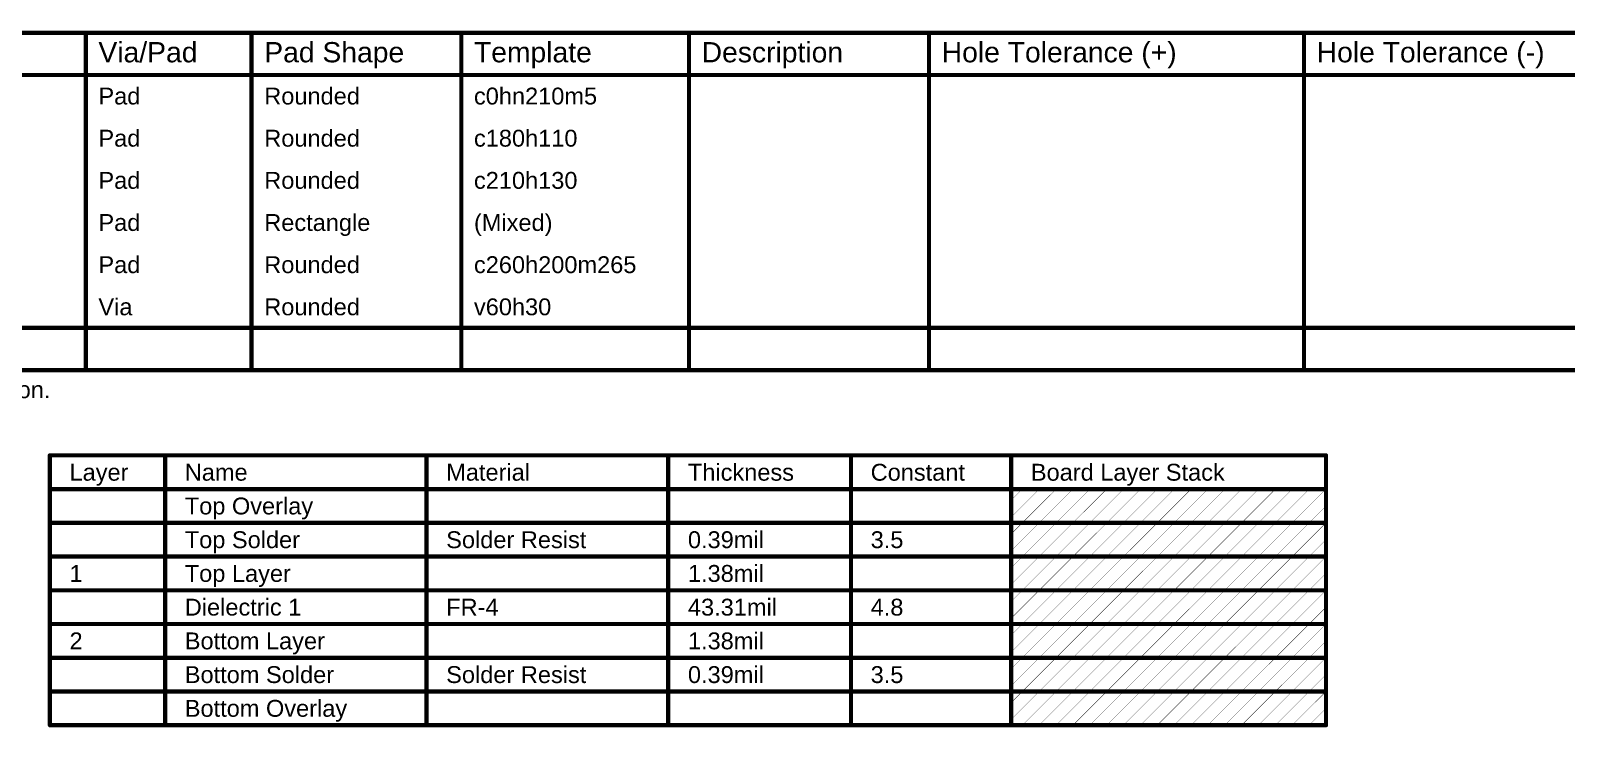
# Model space of a CAD drawing. Header units: inches. Extents: x -0.4 to 12.9, y -0.9 to 6.
# Drawn here: x 4.54 to 10, y 3.56 to 6.03 of the extents above; entities that cross this region are included whole.
import ezdxf

# ---------------------------------------------------------------- set-up
doc = ezdxf.new("R2010")
doc.units = ezdxf.units.IN
doc.header["$MEASUREMENT"] = 0
doc.layers.add('Drill Drawing', color=1, linetype='Continuous')
doc.layers.add('Fabrication', color=76, linetype='Continuous')
doc.styles.add('Arial', font='', dxfattribs={"height": 0.2})
doc.styles.get('Arial').set_extended_font_data('Arial')

msp = doc.modelspace()

# ---------------------------------------------------------------- linework, layer by layer
at = {"layer": 'Drill Drawing', "const_width": 0.015}
for points in [[(-0.1943, 6.0269), (12.894, 6.0269)], [(4.7353, 4.8269), (4.7353, 6.0269)], [(5.3251, 4.8269), (5.3251, 6.0269)], [(6.0709, 4.8269), (6.0709, 6.0269)], [(6.8807, 4.8269), (6.8807, 6.0269)], [(7.7345, 4.8269), (7.7345, 6.0269)], [(9.0681, 4.8269), (9.0681, 6.0269)], [(-0.1943, 5.8769), (12.894, 5.8769)], [(-0.1943, 4.9769), (12.894, 4.9769)], [(-0.1943, 4.8269), (12.894, 4.8269)]]:
    msp.add_lwpolyline(points, dxfattribs=at)
at = {"layer": 'Drill Drawing', "const_width": 0.0075}
for points in [[(4.7315, 6.0269, 1), (4.739, 6.0269, 1)], [(5.3214, 6.0269, 1), (5.3289, 6.0269, 1)], [(6.0672, 6.0269, 1), (6.0747, 6.0269, 1)], [(6.877, 6.0269, 1), (6.8845, 6.0269, 1)], [(7.7307, 6.0269, 1), (7.7382, 6.0269, 1)], [(9.0643, 6.0269, 1), (9.0718, 6.0269, 1)], [(4.7315, 4.8269, 1), (4.739, 4.8269, 1)], [(5.3214, 4.8269, 1), (5.3289, 4.8269, 1)], [(6.0672, 4.8269, 1), (6.0747, 4.8269, 1)], [(6.877, 4.8269, 1), (6.8845, 4.8269, 1)], [(7.7307, 4.8269, 1), (7.7382, 4.8269, 1)], [(9.0643, 4.8269, 1), (9.0718, 4.8269, 1)]]:
    msp.add_lwpolyline(points, format="xyb", close=True, dxfattribs=at)
at = {"layer": 'Fabrication'}
for points, const_width in [([(4.6075, 4.5233), (9.1463, 4.5233)], 0.015), ([(4.6075, 3.5633), (4.6075, 4.5233)], 0.015), ([(5.0174, 3.5633), (5.0174, 4.5233)], 0.015), ([(5.9472, 3.5633), (5.9472, 4.5233)], 0.015), ([(6.8069, 3.5633), (6.8069, 4.5233)], 0.015), ([(7.4568, 3.5633), (7.4568, 4.5233)], 0.015), ([(8.0266, 3.5633), (8.0266, 4.5233)], 0.015), ([(9.1463, 3.5633), (9.1463, 4.5233)], 0.015), ([(4.6075, 4.4033), (9.1463, 4.4033)], 0.015), ([(8.0266, 4.3036), (8.1263, 4.4033)], 0.001), ([(8.0266, 4.3636), (8.0663, 4.4033)], 0.001), ([(8.0663, 4.2833), (8.1863, 4.4033)], 0.001), ([(8.1263, 4.2833), (8.2463, 4.4033)], 0.001), ([(8.1863, 4.2833), (8.3063, 4.4033)], 0.001), ([(8.2463, 4.2833), (8.3663, 4.4033)], 0.001), ([(8.3063, 4.2833), (8.4263, 4.4033)], 0.001), ([(8.3663, 4.2833), (8.4863, 4.4033)], 0.001), ([(8.4263, 4.2833), (8.5463, 4.4033)], 0.001), ([(8.4863, 4.2833), (8.6063, 4.4033)], 0.001), ([(8.5463, 4.2833), (8.6663, 4.4033)], 0.001), ([(8.6063, 4.2833), (8.7263, 4.4033)], 0.001), ([(8.6663, 4.2833), (8.7863, 4.4033)], 0.001), ([(8.7263, 4.2833), (8.8463, 4.4033)], 0.001), ([(8.7863, 4.2833), (8.9063, 4.4033)], 0.001), ([(8.8463, 4.2833), (8.9663, 4.4033)], 0.001), ([(8.9063, 4.2833), (9.0263, 4.4033)], 0.001), ([(8.9663, 4.2833), (9.0863, 4.4033)], 0.001), ([(9.0263, 4.2833), (9.1463, 4.4033)], 0.001), ([(9.0863, 4.2833), (9.1463, 4.3433)], 0.001), ([(4.6075, 4.2833), (5.0174, 4.2833)], 0.015), ([(5.0174, 4.2833), (5.9472, 4.2833)], 0.015), ([(5.9472, 4.2833), (6.8069, 4.2833)], 0.015), ([(6.8069, 4.2833), (7.4568, 4.2833)], 0.015), ([(7.4568, 4.2833), (8.0266, 4.2833)], 0.015), ([(8.0266, 4.2833), (9.1463, 4.2833)], 0.015), ([(8.0266, 4.1836), (8.1263, 4.2833)], 0.001), ([(8.0266, 4.2436), (8.0663, 4.2833)], 0.001), ([(8.0663, 4.1633), (8.1863, 4.2833)], 0.001), ([(8.1263, 4.1633), (8.2463, 4.2833)], 0.001), ([(8.1863, 4.1633), (8.3063, 4.2833)], 0.001), ([(8.2463, 4.1633), (8.3663, 4.2833)], 0.001), ([(8.3063, 4.1633), (8.4263, 4.2833)], 0.001), ([(8.3663, 4.1633), (8.4863, 4.2833)], 0.001), ([(8.4263, 4.1633), (8.5463, 4.2833)], 0.001), ([(8.4863, 4.1633), (8.6063, 4.2833)], 0.001), ([(8.5463, 4.1633), (8.6663, 4.2833)], 0.001), ([(8.6063, 4.1633), (8.7263, 4.2833)], 0.001), ([(8.6663, 4.1633), (8.7863, 4.2833)], 0.001), ([(8.7263, 4.1633), (8.8463, 4.2833)], 0.001), ([(8.7863, 4.1633), (8.9063, 4.2833)], 0.001), ([(8.8463, 4.1633), (8.9663, 4.2833)], 0.001), ([(8.9063, 4.1633), (9.0263, 4.2833)], 0.001), ([(8.9663, 4.1633), (9.0863, 4.2833)], 0.001), ([(9.0263, 4.1633), (9.1463, 4.2833)], 0.001), ([(9.0863, 4.1633), (9.1463, 4.2233)], 0.001), ([(4.6075, 4.1633), (5.0174, 4.1633)], 0.015), ([(5.0174, 4.1633), (5.9472, 4.1633)], 0.015), ([(5.9472, 4.1633), (6.8069, 4.1633)], 0.015), ([(6.8069, 4.1633), (7.4568, 4.1633)], 0.015), ([(7.4568, 4.1633), (8.0266, 4.1633)], 0.015), ([(8.0266, 4.1633), (9.1463, 4.1633)], 0.015), ([(8.0266, 4.0636), (8.1263, 4.1633)], 0.001), ([(8.0266, 4.1236), (8.0663, 4.1633)], 0.001), ([(8.0663, 4.0433), (8.1863, 4.1633)], 0.001), ([(8.1263, 4.0433), (8.2463, 4.1633)], 0.001), ([(8.1863, 4.0433), (8.3063, 4.1633)], 0.001), ([(8.2463, 4.0433), (8.3663, 4.1633)], 0.001), ([(8.3063, 4.0433), (8.4263, 4.1633)], 0.001), ([(8.3663, 4.0433), (8.4863, 4.1633)], 0.001), ([(8.4263, 4.0433), (8.5463, 4.1633)], 0.001), ([(8.4863, 4.0433), (8.6063, 4.1633)], 0.001), ([(8.5463, 4.0433), (8.6663, 4.1633)], 0.001), ([(8.6063, 4.0433), (8.7263, 4.1633)], 0.001), ([(8.6663, 4.0433), (8.7863, 4.1633)], 0.001), ([(8.7263, 4.0433), (8.8463, 4.1633)], 0.001), ([(8.7863, 4.0433), (8.9063, 4.1633)], 0.001), ([(8.8463, 4.0433), (8.9663, 4.1633)], 0.001), ([(8.9063, 4.0433), (9.0263, 4.1633)], 0.001), ([(8.9663, 4.0433), (9.0863, 4.1633)], 0.001), ([(9.0263, 4.0433), (9.1463, 4.1633)], 0.001), ([(9.0863, 4.0433), (9.1463, 4.1033)], 0.001), ([(4.6075, 4.0433), (5.0174, 4.0433)], 0.015), ([(5.0174, 4.0433), (5.9472, 4.0433)], 0.015), ([(5.9472, 4.0433), (6.8069, 4.0433)], 0.015), ([(6.8069, 4.0433), (7.4568, 4.0433)], 0.015), ([(7.4568, 4.0433), (8.0266, 4.0433)], 0.015), ([(8.0266, 4.0433), (9.1463, 4.0433)], 0.015), ([(8.0266, 3.9436), (8.1263, 4.0433)], 0.001), ([(8.0266, 4.0036), (8.0663, 4.0433)], 0.001), ([(8.0663, 3.9233), (8.1863, 4.0433)], 0.001), ([(8.1263, 3.9233), (8.2463, 4.0433)], 0.001), ([(8.1863, 3.9233), (8.3063, 4.0433)], 0.001), ([(8.2463, 3.9233), (8.3663, 4.0433)], 0.001), ([(8.3063, 3.9233), (8.4263, 4.0433)], 0.001), ([(8.3663, 3.9233), (8.4863, 4.0433)], 0.001), ([(8.4263, 3.9233), (8.5463, 4.0433)], 0.001), ([(8.4863, 3.9233), (8.6063, 4.0433)], 0.001), ([(8.5463, 3.9233), (8.6663, 4.0433)], 0.001), ([(8.6063, 3.9233), (8.7263, 4.0433)], 0.001), ([(8.6663, 3.9233), (8.7863, 4.0433)], 0.001), ([(8.7263, 3.9233), (8.8463, 4.0433)], 0.001), ([(8.7863, 3.9233), (8.9063, 4.0433)], 0.001), ([(8.8463, 3.9233), (8.9663, 4.0433)], 0.001), ([(8.9063, 3.9233), (9.0263, 4.0433)], 0.001), ([(8.9663, 3.9233), (9.0863, 4.0433)], 0.001), ([(9.0263, 3.9233), (9.1463, 4.0433)], 0.001), ([(9.0863, 3.9233), (9.1463, 3.9833)], 0.001), ([(4.6075, 3.9233), (5.0174, 3.9233)], 0.015), ([(5.0174, 3.9233), (5.9472, 3.9233)], 0.015), ([(5.9472, 3.9233), (6.8069, 3.9233)], 0.015), ([(6.8069, 3.9233), (7.4568, 3.9233)], 0.015), ([(7.4568, 3.9233), (8.0266, 3.9233)], 0.015), ([(8.0266, 3.9233), (9.1463, 3.9233)], 0.015), ([(8.0266, 3.8236), (8.1263, 3.9233)], 0.001), ([(8.0266, 3.8836), (8.0663, 3.9233)], 0.001), ([(8.0663, 3.8033), (8.1863, 3.9233)], 0.001), ([(8.1263, 3.8033), (8.2463, 3.9233)], 0.001), ([(8.1863, 3.8033), (8.3063, 3.9233)], 0.001), ([(8.2463, 3.8033), (8.3663, 3.9233)], 0.001), ([(8.3063, 3.8033), (8.4263, 3.9233)], 0.001), ([(8.3663, 3.8033), (8.4863, 3.9233)], 0.001), ([(8.4263, 3.8033), (8.5463, 3.9233)], 0.001), ([(8.4863, 3.8033), (8.6063, 3.9233)], 0.001), ([(8.5463, 3.8033), (8.6663, 3.9233)], 0.001), ([(8.6063, 3.8033), (8.7263, 3.9233)], 0.001), ([(8.6663, 3.8033), (8.7863, 3.9233)], 0.001), ([(8.7263, 3.8033), (8.8463, 3.9233)], 0.001), ([(8.7863, 3.8033), (8.9063, 3.9233)], 0.001), ([(8.8463, 3.8033), (8.9663, 3.9233)], 0.001), ([(8.9063, 3.8033), (9.0263, 3.9233)], 0.001), ([(8.9663, 3.8033), (9.0863, 3.9233)], 0.001), ([(9.0263, 3.8033), (9.1463, 3.9233)], 0.001), ([(9.0863, 3.8033), (9.1463, 3.8633)], 0.001), ([(4.6075, 3.8033), (5.0174, 3.8033)], 0.015), ([(5.0174, 3.8033), (5.9472, 3.8033)], 0.015), ([(5.9472, 3.8033), (6.8069, 3.8033)], 0.015), ([(6.8069, 3.8033), (7.4568, 3.8033)], 0.015), ([(7.4568, 3.8033), (8.0266, 3.8033)], 0.015), ([(8.0266, 3.8033), (9.1463, 3.8033)], 0.015), ([(8.0266, 3.7036), (8.1263, 3.8033)], 0.001), ([(8.0266, 3.7636), (8.0663, 3.8033)], 0.001), ([(8.0663, 3.6833), (8.1863, 3.8033)], 0.001), ([(8.1263, 3.6833), (8.2463, 3.8033)], 0.001), ([(8.1863, 3.6833), (8.3063, 3.8033)], 0.001), ([(8.2463, 3.6833), (8.3663, 3.8033)], 0.001), ([(8.3063, 3.6833), (8.4263, 3.8033)], 0.001), ([(8.3663, 3.6833), (8.4863, 3.8033)], 0.001), ([(8.4263, 3.6833), (8.5463, 3.8033)], 0.001), ([(8.4863, 3.6833), (8.6063, 3.8033)], 0.001), ([(8.5463, 3.6833), (8.6663, 3.8033)], 0.001), ([(8.6063, 3.6833), (8.7263, 3.8033)], 0.001), ([(8.6663, 3.6833), (8.7863, 3.8033)], 0.001), ([(8.7263, 3.6833), (8.8463, 3.8033)], 0.001), ([(8.7863, 3.6833), (8.9063, 3.8033)], 0.001), ([(8.8463, 3.6833), (8.9663, 3.8033)], 0.001), ([(8.9063, 3.6833), (9.0263, 3.8033)], 0.001), ([(8.9663, 3.6833), (9.0863, 3.8033)], 0.001), ([(9.0263, 3.6833), (9.1463, 3.8033)], 0.001), ([(9.0863, 3.6833), (9.1463, 3.7433)], 0.001), ([(4.6075, 3.6833), (5.0174, 3.6833)], 0.015), ([(5.0174, 3.6833), (5.9472, 3.6833)], 0.015), ([(5.9472, 3.6833), (6.8069, 3.6833)], 0.015), ([(6.8069, 3.6833), (7.4568, 3.6833)], 0.015), ([(7.4568, 3.6833), (8.0266, 3.6833)], 0.015), ([(8.0266, 3.6833), (9.1463, 3.6833)], 0.015), ([(8.0266, 3.5836), (8.1263, 3.6833)], 0.001), ([(8.0266, 3.6436), (8.0663, 3.6833)], 0.001), ([(8.0663, 3.5633), (8.1863, 3.6833)], 0.001), ([(8.1263, 3.5633), (8.2463, 3.6833)], 0.001), ([(8.1863, 3.5633), (8.3063, 3.6833)], 0.001), ([(8.2463, 3.5633), (8.3663, 3.6833)], 0.001), ([(8.3063, 3.5633), (8.4263, 3.6833)], 0.001), ([(8.3663, 3.5633), (8.4863, 3.6833)], 0.001), ([(8.4263, 3.5633), (8.5463, 3.6833)], 0.001), ([(8.4863, 3.5633), (8.6063, 3.6833)], 0.001), ([(8.5463, 3.5633), (8.6663, 3.6833)], 0.001), ([(8.6063, 3.5633), (8.7263, 3.6833)], 0.001), ([(8.6663, 3.5633), (8.7863, 3.6833)], 0.001), ([(8.7263, 3.5633), (8.8463, 3.6833)], 0.001), ([(8.7863, 3.5633), (8.9063, 3.6833)], 0.001), ([(8.8463, 3.5633), (8.9663, 3.6833)], 0.001), ([(8.9063, 3.5633), (9.0263, 3.6833)], 0.001), ([(8.9663, 3.5633), (9.0863, 3.6833)], 0.001), ([(9.0263, 3.5633), (9.1463, 3.6833)], 0.001), ([(9.0863, 3.5633), (9.1463, 3.6233)], 0.001), ([(4.6075, 3.5633), (5.0174, 3.5633)], 0.015), ([(5.0174, 3.5633), (5.9472, 3.5633)], 0.015), ([(5.9472, 3.5633), (6.8069, 3.5633)], 0.015), ([(6.8069, 3.5633), (7.4568, 3.5633)], 0.015), ([(7.4568, 3.5633), (8.0266, 3.5633)], 0.015), ([(8.0266, 3.5633), (9.1463, 3.5633)], 0.015)]:
    msp.add_lwpolyline(points, dxfattribs=dict(at, const_width=const_width))
for points, const_width in [([(4.6038, 4.5233, 1), (4.6113, 4.5233, 1)], 0.0075), ([(4.6038, 4.5233, 1), (4.6113, 4.5233, 1)], 0.0075), ([(5.0137, 4.5233, 1), (5.0212, 4.5233, 1)], 0.0075), ([(5.9434, 4.5233, 1), (5.9509, 4.5233, 1)], 0.0075), ([(6.8032, 4.5233, 1), (6.8107, 4.5233, 1)], 0.0075), ([(7.453, 4.5233, 1), (7.4605, 4.5233, 1)], 0.0075), ([(8.0229, 4.5233, 1), (8.0304, 4.5233, 1)], 0.0075), ([(9.1426, 4.5233, 1), (9.1501, 4.5233, 1)], 0.0075), ([(9.1426, 4.5233, 1), (9.1501, 4.5233, 1)], 0.0075), ([(4.6038, 4.4033, 1), (4.6113, 4.4033, 1)], 0.0075), ([(8.0661, 4.4033, 1), (8.0666, 4.4033, 1)], 0.0005), ([(8.1261, 4.4033, 1), (8.1266, 4.4033, 1)], 0.0005), ([(8.1861, 4.4033, 1), (8.1866, 4.4033, 1)], 0.0005), ([(8.2461, 4.4033, 1), (8.2466, 4.4033, 1)], 0.0005), ([(8.3061, 4.4033, 1), (8.3066, 4.4033, 1)], 0.0005), ([(8.3661, 4.4033, 1), (8.3666, 4.4033, 1)], 0.0005), ([(8.4261, 4.4033, 1), (8.4266, 4.4033, 1)], 0.0005), ([(8.4861, 4.4033, 1), (8.4866, 4.4033, 1)], 0.0005), ([(8.5461, 4.4033, 1), (8.5466, 4.4033, 1)], 0.0005), ([(8.6061, 4.4033, 1), (8.6066, 4.4033, 1)], 0.0005), ([(8.6661, 4.4033, 1), (8.6666, 4.4033, 1)], 0.0005), ([(8.7261, 4.4033, 1), (8.7266, 4.4033, 1)], 0.0005), ([(8.7861, 4.4033, 1), (8.7866, 4.4033, 1)], 0.0005), ([(8.8461, 4.4033, 1), (8.8466, 4.4033, 1)], 0.0005), ([(8.9061, 4.4033, 1), (8.9066, 4.4033, 1)], 0.0005), ([(8.9661, 4.4033, 1), (8.9666, 4.4033, 1)], 0.0005), ([(9.0261, 4.4033, 1), (9.0266, 4.4033, 1)], 0.0005), ([(9.0861, 4.4033, 1), (9.0866, 4.4033, 1)], 0.0005), ([(9.1426, 4.4033, 1), (9.1501, 4.4033, 1)], 0.0075), ([(9.1461, 4.4033, 1), (9.1466, 4.4033, 1)], 0.0005), ([(8.0264, 4.3636, 1), (8.0269, 4.3636, 1)], 0.0005), ([(9.1461, 4.3433, 1), (9.1466, 4.3433, 1)], 0.0005), ([(4.6038, 4.2833, 1), (4.6113, 4.2833, 1)], 0.0075), ([(5.0137, 4.2833, 1), (5.0212, 4.2833, 1)], 0.0075), ([(5.0137, 4.2833, 1), (5.0212, 4.2833, 1)], 0.0075), ([(5.9434, 4.2833, 1), (5.9509, 4.2833, 1)], 0.0075), ([(5.9434, 4.2833, 1), (5.9509, 4.2833, 1)], 0.0075), ([(6.8032, 4.2833, 1), (6.8107, 4.2833, 1)], 0.0075), ([(6.8032, 4.2833, 1), (6.8107, 4.2833, 1)], 0.0075), ([(7.453, 4.2833, 1), (7.4605, 4.2833, 1)], 0.0075), ([(7.453, 4.2833, 1), (7.4605, 4.2833, 1)], 0.0075), ([(8.0229, 4.2833, 1), (8.0304, 4.2833, 1)], 0.0075), ([(8.0229, 4.2833, 1), (8.0304, 4.2833, 1)], 0.0075), ([(8.0264, 4.3036, 1), (8.0269, 4.3036, 1)], 0.0005), ([(8.0661, 4.2833, 1), (8.0666, 4.2833, 1)], 0.0005), ([(8.0661, 4.2833, 1), (8.0666, 4.2833, 1)], 0.0005), ([(8.1261, 4.2833, 1), (8.1266, 4.2833, 1)], 0.0005), ([(8.1261, 4.2833, 1), (8.1266, 4.2833, 1)], 0.0005), ([(8.1861, 4.2833, 1), (8.1866, 4.2833, 1)], 0.0005), ([(8.1861, 4.2833, 1), (8.1866, 4.2833, 1)], 0.0005), ([(8.2461, 4.2833, 1), (8.2466, 4.2833, 1)], 0.0005), ([(8.2461, 4.2833, 1), (8.2466, 4.2833, 1)], 0.0005), ([(8.3061, 4.2833, 1), (8.3066, 4.2833, 1)], 0.0005), ([(8.3061, 4.2833, 1), (8.3066, 4.2833, 1)], 0.0005), ([(8.3661, 4.2833, 1), (8.3666, 4.2833, 1)], 0.0005), ([(8.3661, 4.2833, 1), (8.3666, 4.2833, 1)], 0.0005), ([(8.4261, 4.2833, 1), (8.4266, 4.2833, 1)], 0.0005), ([(8.4261, 4.2833, 1), (8.4266, 4.2833, 1)], 0.0005), ([(8.4861, 4.2833, 1), (8.4866, 4.2833, 1)], 0.0005), ([(8.4861, 4.2833, 1), (8.4866, 4.2833, 1)], 0.0005), ([(8.5461, 4.2833, 1), (8.5466, 4.2833, 1)], 0.0005), ([(8.5461, 4.2833, 1), (8.5466, 4.2833, 1)], 0.0005), ([(8.6061, 4.2833, 1), (8.6066, 4.2833, 1)], 0.0005), ([(8.6061, 4.2833, 1), (8.6066, 4.2833, 1)], 0.0005), ([(8.6661, 4.2833, 1), (8.6666, 4.2833, 1)], 0.0005), ([(8.6661, 4.2833, 1), (8.6666, 4.2833, 1)], 0.0005), ([(8.7261, 4.2833, 1), (8.7266, 4.2833, 1)], 0.0005), ([(8.7261, 4.2833, 1), (8.7266, 4.2833, 1)], 0.0005), ([(8.7861, 4.2833, 1), (8.7866, 4.2833, 1)], 0.0005), ([(8.7861, 4.2833, 1), (8.7866, 4.2833, 1)], 0.0005), ([(8.8461, 4.2833, 1), (8.8466, 4.2833, 1)], 0.0005), ([(8.8461, 4.2833, 1), (8.8466, 4.2833, 1)], 0.0005), ([(8.9061, 4.2833, 1), (8.9066, 4.2833, 1)], 0.0005), ([(8.9061, 4.2833, 1), (8.9066, 4.2833, 1)], 0.0005), ([(8.9661, 4.2833, 1), (8.9666, 4.2833, 1)], 0.0005), ([(8.9661, 4.2833, 1), (8.9666, 4.2833, 1)], 0.0005), ([(9.0261, 4.2833, 1), (9.0266, 4.2833, 1)], 0.0005), ([(9.0261, 4.2833, 1), (9.0266, 4.2833, 1)], 0.0005), ([(9.0861, 4.2833, 1), (9.0866, 4.2833, 1)], 0.0005), ([(9.0861, 4.2833, 1), (9.0866, 4.2833, 1)], 0.0005), ([(9.1426, 4.2833, 1), (9.1501, 4.2833, 1)], 0.0075), ([(9.1461, 4.2833, 1), (9.1466, 4.2833, 1)], 0.0005), ([(8.0264, 4.2436, 1), (8.0269, 4.2436, 1)], 0.0005), ([(9.1461, 4.2233, 1), (9.1466, 4.2233, 1)], 0.0005), ([(4.6038, 4.1633, 1), (4.6113, 4.1633, 1)], 0.0075), ([(5.0137, 4.1633, 1), (5.0212, 4.1633, 1)], 0.0075), ([(5.0137, 4.1633, 1), (5.0212, 4.1633, 1)], 0.0075), ([(5.9434, 4.1633, 1), (5.9509, 4.1633, 1)], 0.0075), ([(5.9434, 4.1633, 1), (5.9509, 4.1633, 1)], 0.0075), ([(6.8032, 4.1633, 1), (6.8107, 4.1633, 1)], 0.0075), ([(6.8032, 4.1633, 1), (6.8107, 4.1633, 1)], 0.0075), ([(7.453, 4.1633, 1), (7.4605, 4.1633, 1)], 0.0075), ([(7.453, 4.1633, 1), (7.4605, 4.1633, 1)], 0.0075), ([(8.0229, 4.1633, 1), (8.0304, 4.1633, 1)], 0.0075), ([(8.0229, 4.1633, 1), (8.0304, 4.1633, 1)], 0.0075), ([(8.0264, 4.1836, 1), (8.0269, 4.1836, 1)], 0.0005), ([(8.0661, 4.1633, 1), (8.0666, 4.1633, 1)], 0.0005), ([(8.0661, 4.1633, 1), (8.0666, 4.1633, 1)], 0.0005), ([(8.1261, 4.1633, 1), (8.1266, 4.1633, 1)], 0.0005), ([(8.1261, 4.1633, 1), (8.1266, 4.1633, 1)], 0.0005), ([(8.1861, 4.1633, 1), (8.1866, 4.1633, 1)], 0.0005), ([(8.1861, 4.1633, 1), (8.1866, 4.1633, 1)], 0.0005), ([(8.2461, 4.1633, 1), (8.2466, 4.1633, 1)], 0.0005), ([(8.2461, 4.1633, 1), (8.2466, 4.1633, 1)], 0.0005), ([(8.3061, 4.1633, 1), (8.3066, 4.1633, 1)], 0.0005), ([(8.3061, 4.1633, 1), (8.3066, 4.1633, 1)], 0.0005), ([(8.3661, 4.1633, 1), (8.3666, 4.1633, 1)], 0.0005), ([(8.3661, 4.1633, 1), (8.3666, 4.1633, 1)], 0.0005), ([(8.4261, 4.1633, 1), (8.4266, 4.1633, 1)], 0.0005), ([(8.4261, 4.1633, 1), (8.4266, 4.1633, 1)], 0.0005), ([(8.4861, 4.1633, 1), (8.4866, 4.1633, 1)], 0.0005), ([(8.4861, 4.1633, 1), (8.4866, 4.1633, 1)], 0.0005), ([(8.5461, 4.1633, 1), (8.5466, 4.1633, 1)], 0.0005), ([(8.5461, 4.1633, 1), (8.5466, 4.1633, 1)], 0.0005), ([(8.6061, 4.1633, 1), (8.6066, 4.1633, 1)], 0.0005), ([(8.6061, 4.1633, 1), (8.6066, 4.1633, 1)], 0.0005), ([(8.6661, 4.1633, 1), (8.6666, 4.1633, 1)], 0.0005), ([(8.6661, 4.1633, 1), (8.6666, 4.1633, 1)], 0.0005), ([(8.7261, 4.1633, 1), (8.7266, 4.1633, 1)], 0.0005), ([(8.7261, 4.1633, 1), (8.7266, 4.1633, 1)], 0.0005), ([(8.7861, 4.1633, 1), (8.7866, 4.1633, 1)], 0.0005), ([(8.7861, 4.1633, 1), (8.7866, 4.1633, 1)], 0.0005), ([(8.8461, 4.1633, 1), (8.8466, 4.1633, 1)], 0.0005), ([(8.8461, 4.1633, 1), (8.8466, 4.1633, 1)], 0.0005), ([(8.9061, 4.1633, 1), (8.9066, 4.1633, 1)], 0.0005), ([(8.9061, 4.1633, 1), (8.9066, 4.1633, 1)], 0.0005), ([(8.9661, 4.1633, 1), (8.9666, 4.1633, 1)], 0.0005), ([(8.9661, 4.1633, 1), (8.9666, 4.1633, 1)], 0.0005), ([(9.0261, 4.1633, 1), (9.0266, 4.1633, 1)], 0.0005), ([(9.0261, 4.1633, 1), (9.0266, 4.1633, 1)], 0.0005), ([(9.0861, 4.1633, 1), (9.0866, 4.1633, 1)], 0.0005), ([(9.0861, 4.1633, 1), (9.0866, 4.1633, 1)], 0.0005), ([(9.1426, 4.1633, 1), (9.1501, 4.1633, 1)], 0.0075), ([(9.1461, 4.1633, 1), (9.1466, 4.1633, 1)], 0.0005), ([(8.0264, 4.1236, 1), (8.0269, 4.1236, 1)], 0.0005), ([(9.1461, 4.1033, 1), (9.1466, 4.1033, 1)], 0.0005), ([(4.6038, 4.0433, 1), (4.6113, 4.0433, 1)], 0.0075), ([(5.0137, 4.0433, 1), (5.0212, 4.0433, 1)], 0.0075), ([(5.0137, 4.0433, 1), (5.0212, 4.0433, 1)], 0.0075), ([(5.9434, 4.0433, 1), (5.9509, 4.0433, 1)], 0.0075), ([(5.9434, 4.0433, 1), (5.9509, 4.0433, 1)], 0.0075), ([(6.8032, 4.0433, 1), (6.8107, 4.0433, 1)], 0.0075), ([(6.8032, 4.0433, 1), (6.8107, 4.0433, 1)], 0.0075), ([(7.453, 4.0433, 1), (7.4605, 4.0433, 1)], 0.0075), ([(7.453, 4.0433, 1), (7.4605, 4.0433, 1)], 0.0075), ([(8.0229, 4.0433, 1), (8.0304, 4.0433, 1)], 0.0075), ([(8.0229, 4.0433, 1), (8.0304, 4.0433, 1)], 0.0075), ([(8.0264, 4.0636, 1), (8.0269, 4.0636, 1)], 0.0005), ([(8.0661, 4.0433, 1), (8.0666, 4.0433, 1)], 0.0005), ([(8.0661, 4.0433, 1), (8.0666, 4.0433, 1)], 0.0005), ([(8.1261, 4.0433, 1), (8.1266, 4.0433, 1)], 0.0005), ([(8.1261, 4.0433, 1), (8.1266, 4.0433, 1)], 0.0005), ([(8.1861, 4.0433, 1), (8.1866, 4.0433, 1)], 0.0005), ([(8.1861, 4.0433, 1), (8.1866, 4.0433, 1)], 0.0005), ([(8.2461, 4.0433, 1), (8.2466, 4.0433, 1)], 0.0005), ([(8.2461, 4.0433, 1), (8.2466, 4.0433, 1)], 0.0005), ([(8.3061, 4.0433, 1), (8.3066, 4.0433, 1)], 0.0005), ([(8.3061, 4.0433, 1), (8.3066, 4.0433, 1)], 0.0005), ([(8.3661, 4.0433, 1), (8.3666, 4.0433, 1)], 0.0005), ([(8.3661, 4.0433, 1), (8.3666, 4.0433, 1)], 0.0005), ([(8.4261, 4.0433, 1), (8.4266, 4.0433, 1)], 0.0005), ([(8.4261, 4.0433, 1), (8.4266, 4.0433, 1)], 0.0005), ([(8.4861, 4.0433, 1), (8.4866, 4.0433, 1)], 0.0005), ([(8.4861, 4.0433, 1), (8.4866, 4.0433, 1)], 0.0005), ([(8.5461, 4.0433, 1), (8.5466, 4.0433, 1)], 0.0005), ([(8.5461, 4.0433, 1), (8.5466, 4.0433, 1)], 0.0005), ([(8.6061, 4.0433, 1), (8.6066, 4.0433, 1)], 0.0005), ([(8.6061, 4.0433, 1), (8.6066, 4.0433, 1)], 0.0005), ([(8.6661, 4.0433, 1), (8.6666, 4.0433, 1)], 0.0005), ([(8.6661, 4.0433, 1), (8.6666, 4.0433, 1)], 0.0005), ([(8.7261, 4.0433, 1), (8.7266, 4.0433, 1)], 0.0005), ([(8.7261, 4.0433, 1), (8.7266, 4.0433, 1)], 0.0005), ([(8.7861, 4.0433, 1), (8.7866, 4.0433, 1)], 0.0005), ([(8.7861, 4.0433, 1), (8.7866, 4.0433, 1)], 0.0005), ([(8.8461, 4.0433, 1), (8.8466, 4.0433, 1)], 0.0005), ([(8.8461, 4.0433, 1), (8.8466, 4.0433, 1)], 0.0005), ([(8.9061, 4.0433, 1), (8.9066, 4.0433, 1)], 0.0005), ([(8.9061, 4.0433, 1), (8.9066, 4.0433, 1)], 0.0005), ([(8.9661, 4.0433, 1), (8.9666, 4.0433, 1)], 0.0005), ([(8.9661, 4.0433, 1), (8.9666, 4.0433, 1)], 0.0005), ([(9.0261, 4.0433, 1), (9.0266, 4.0433, 1)], 0.0005), ([(9.0261, 4.0433, 1), (9.0266, 4.0433, 1)], 0.0005), ([(9.0861, 4.0433, 1), (9.0866, 4.0433, 1)], 0.0005), ([(9.0861, 4.0433, 1), (9.0866, 4.0433, 1)], 0.0005), ([(9.1426, 4.0433, 1), (9.1501, 4.0433, 1)], 0.0075), ([(9.1461, 4.0433, 1), (9.1466, 4.0433, 1)], 0.0005), ([(8.0264, 4.0036, 1), (8.0269, 4.0036, 1)], 0.0005), ([(8.0264, 3.9436, 1), (8.0269, 3.9436, 1)], 0.0005), ([(9.1461, 3.9833, 1), (9.1466, 3.9833, 1)], 0.0005), ([(4.6038, 3.9233, 1), (4.6113, 3.9233, 1)], 0.0075), ([(5.0137, 3.9233, 1), (5.0212, 3.9233, 1)], 0.0075), ([(5.0137, 3.9233, 1), (5.0212, 3.9233, 1)], 0.0075), ([(5.9434, 3.9233, 1), (5.9509, 3.9233, 1)], 0.0075), ([(5.9434, 3.9233, 1), (5.9509, 3.9233, 1)], 0.0075), ([(6.8032, 3.9233, 1), (6.8107, 3.9233, 1)], 0.0075), ([(6.8032, 3.9233, 1), (6.8107, 3.9233, 1)], 0.0075), ([(7.453, 3.9233, 1), (7.4605, 3.9233, 1)], 0.0075), ([(7.453, 3.9233, 1), (7.4605, 3.9233, 1)], 0.0075), ([(8.0229, 3.9233, 1), (8.0304, 3.9233, 1)], 0.0075), ([(8.0229, 3.9233, 1), (8.0304, 3.9233, 1)], 0.0075), ([(8.0264, 3.8836, 1), (8.0269, 3.8836, 1)], 0.0005), ([(8.0661, 3.9233, 1), (8.0666, 3.9233, 1)], 0.0005), ([(8.0661, 3.9233, 1), (8.0666, 3.9233, 1)], 0.0005), ([(8.1261, 3.9233, 1), (8.1266, 3.9233, 1)], 0.0005), ([(8.1261, 3.9233, 1), (8.1266, 3.9233, 1)], 0.0005), ([(8.1861, 3.9233, 1), (8.1866, 3.9233, 1)], 0.0005), ([(8.1861, 3.9233, 1), (8.1866, 3.9233, 1)], 0.0005), ([(8.2461, 3.9233, 1), (8.2466, 3.9233, 1)], 0.0005), ([(8.2461, 3.9233, 1), (8.2466, 3.9233, 1)], 0.0005), ([(8.3061, 3.9233, 1), (8.3066, 3.9233, 1)], 0.0005), ([(8.3061, 3.9233, 1), (8.3066, 3.9233, 1)], 0.0005), ([(8.3661, 3.9233, 1), (8.3666, 3.9233, 1)], 0.0005), ([(8.3661, 3.9233, 1), (8.3666, 3.9233, 1)], 0.0005), ([(8.4261, 3.9233, 1), (8.4266, 3.9233, 1)], 0.0005), ([(8.4261, 3.9233, 1), (8.4266, 3.9233, 1)], 0.0005), ([(8.4861, 3.9233, 1), (8.4866, 3.9233, 1)], 0.0005), ([(8.4861, 3.9233, 1), (8.4866, 3.9233, 1)], 0.0005), ([(8.5461, 3.9233, 1), (8.5466, 3.9233, 1)], 0.0005), ([(8.5461, 3.9233, 1), (8.5466, 3.9233, 1)], 0.0005), ([(8.6061, 3.9233, 1), (8.6066, 3.9233, 1)], 0.0005), ([(8.6061, 3.9233, 1), (8.6066, 3.9233, 1)], 0.0005), ([(8.6661, 3.9233, 1), (8.6666, 3.9233, 1)], 0.0005), ([(8.6661, 3.9233, 1), (8.6666, 3.9233, 1)], 0.0005), ([(8.7261, 3.9233, 1), (8.7266, 3.9233, 1)], 0.0005), ([(8.7261, 3.9233, 1), (8.7266, 3.9233, 1)], 0.0005), ([(8.7861, 3.9233, 1), (8.7866, 3.9233, 1)], 0.0005), ([(8.7861, 3.9233, 1), (8.7866, 3.9233, 1)], 0.0005), ([(8.8461, 3.9233, 1), (8.8466, 3.9233, 1)], 0.0005), ([(8.8461, 3.9233, 1), (8.8466, 3.9233, 1)], 0.0005), ([(8.9061, 3.9233, 1), (8.9066, 3.9233, 1)], 0.0005), ([(8.9061, 3.9233, 1), (8.9066, 3.9233, 1)], 0.0005), ([(8.9661, 3.9233, 1), (8.9666, 3.9233, 1)], 0.0005), ([(8.9661, 3.9233, 1), (8.9666, 3.9233, 1)], 0.0005), ([(9.0261, 3.9233, 1), (9.0266, 3.9233, 1)], 0.0005), ([(9.0261, 3.9233, 1), (9.0266, 3.9233, 1)], 0.0005), ([(9.0861, 3.9233, 1), (9.0866, 3.9233, 1)], 0.0005), ([(9.0861, 3.9233, 1), (9.0866, 3.9233, 1)], 0.0005), ([(9.1426, 3.9233, 1), (9.1501, 3.9233, 1)], 0.0075), ([(9.1461, 3.9233, 1), (9.1466, 3.9233, 1)], 0.0005), ([(8.0264, 3.8236, 1), (8.0269, 3.8236, 1)], 0.0005), ([(9.1461, 3.8633, 1), (9.1466, 3.8633, 1)], 0.0005), ([(4.6038, 3.8033, 1), (4.6113, 3.8033, 1)], 0.0075), ([(5.0137, 3.8033, 1), (5.0212, 3.8033, 1)], 0.0075), ([(5.0137, 3.8033, 1), (5.0212, 3.8033, 1)], 0.0075), ([(5.9434, 3.8033, 1), (5.9509, 3.8033, 1)], 0.0075), ([(5.9434, 3.8033, 1), (5.9509, 3.8033, 1)], 0.0075), ([(6.8032, 3.8033, 1), (6.8107, 3.8033, 1)], 0.0075), ([(6.8032, 3.8033, 1), (6.8107, 3.8033, 1)], 0.0075), ([(7.453, 3.8033, 1), (7.4605, 3.8033, 1)], 0.0075), ([(7.453, 3.8033, 1), (7.4605, 3.8033, 1)], 0.0075), ([(8.0229, 3.8033, 1), (8.0304, 3.8033, 1)], 0.0075), ([(8.0229, 3.8033, 1), (8.0304, 3.8033, 1)], 0.0075), ([(8.0661, 3.8033, 1), (8.0666, 3.8033, 1)], 0.0005), ([(8.0661, 3.8033, 1), (8.0666, 3.8033, 1)], 0.0005), ([(8.1261, 3.8033, 1), (8.1266, 3.8033, 1)], 0.0005), ([(8.1261, 3.8033, 1), (8.1266, 3.8033, 1)], 0.0005), ([(8.1861, 3.8033, 1), (8.1866, 3.8033, 1)], 0.0005), ([(8.1861, 3.8033, 1), (8.1866, 3.8033, 1)], 0.0005), ([(8.2461, 3.8033, 1), (8.2466, 3.8033, 1)], 0.0005), ([(8.2461, 3.8033, 1), (8.2466, 3.8033, 1)], 0.0005), ([(8.3061, 3.8033, 1), (8.3066, 3.8033, 1)], 0.0005), ([(8.3061, 3.8033, 1), (8.3066, 3.8033, 1)], 0.0005), ([(8.3661, 3.8033, 1), (8.3666, 3.8033, 1)], 0.0005), ([(8.3661, 3.8033, 1), (8.3666, 3.8033, 1)], 0.0005), ([(8.4261, 3.8033, 1), (8.4266, 3.8033, 1)], 0.0005), ([(8.4261, 3.8033, 1), (8.4266, 3.8033, 1)], 0.0005), ([(8.4861, 3.8033, 1), (8.4866, 3.8033, 1)], 0.0005), ([(8.4861, 3.8033, 1), (8.4866, 3.8033, 1)], 0.0005), ([(8.5461, 3.8033, 1), (8.5466, 3.8033, 1)], 0.0005), ([(8.5461, 3.8033, 1), (8.5466, 3.8033, 1)], 0.0005), ([(8.6061, 3.8033, 1), (8.6066, 3.8033, 1)], 0.0005), ([(8.6061, 3.8033, 1), (8.6066, 3.8033, 1)], 0.0005), ([(8.6661, 3.8033, 1), (8.6666, 3.8033, 1)], 0.0005), ([(8.6661, 3.8033, 1), (8.6666, 3.8033, 1)], 0.0005), ([(8.7261, 3.8033, 1), (8.7266, 3.8033, 1)], 0.0005), ([(8.7261, 3.8033, 1), (8.7266, 3.8033, 1)], 0.0005), ([(8.7861, 3.8033, 1), (8.7866, 3.8033, 1)], 0.0005), ([(8.7861, 3.8033, 1), (8.7866, 3.8033, 1)], 0.0005), ([(8.8461, 3.8033, 1), (8.8466, 3.8033, 1)], 0.0005), ([(8.8461, 3.8033, 1), (8.8466, 3.8033, 1)], 0.0005), ([(8.9061, 3.8033, 1), (8.9066, 3.8033, 1)], 0.0005), ([(8.9061, 3.8033, 1), (8.9066, 3.8033, 1)], 0.0005), ([(8.9661, 3.8033, 1), (8.9666, 3.8033, 1)], 0.0005), ([(8.9661, 3.8033, 1), (8.9666, 3.8033, 1)], 0.0005), ([(9.0261, 3.8033, 1), (9.0266, 3.8033, 1)], 0.0005), ([(9.0261, 3.8033, 1), (9.0266, 3.8033, 1)], 0.0005), ([(9.0861, 3.8033, 1), (9.0866, 3.8033, 1)], 0.0005), ([(9.0861, 3.8033, 1), (9.0866, 3.8033, 1)], 0.0005), ([(9.1426, 3.8033, 1), (9.1501, 3.8033, 1)], 0.0075), ([(9.1461, 3.8033, 1), (9.1466, 3.8033, 1)], 0.0005), ([(8.0264, 3.7636, 1), (8.0269, 3.7636, 1)], 0.0005), ([(9.1461, 3.7433, 1), (9.1466, 3.7433, 1)], 0.0005), ([(4.6038, 3.6833, 1), (4.6113, 3.6833, 1)], 0.0075), ([(5.0137, 3.6833, 1), (5.0212, 3.6833, 1)], 0.0075), ([(5.0137, 3.6833, 1), (5.0212, 3.6833, 1)], 0.0075), ([(5.9434, 3.6833, 1), (5.9509, 3.6833, 1)], 0.0075), ([(5.9434, 3.6833, 1), (5.9509, 3.6833, 1)], 0.0075), ([(6.8032, 3.6833, 1), (6.8107, 3.6833, 1)], 0.0075), ([(6.8032, 3.6833, 1), (6.8107, 3.6833, 1)], 0.0075), ([(7.453, 3.6833, 1), (7.4605, 3.6833, 1)], 0.0075), ([(7.453, 3.6833, 1), (7.4605, 3.6833, 1)], 0.0075), ([(8.0229, 3.6833, 1), (8.0304, 3.6833, 1)], 0.0075), ([(8.0229, 3.6833, 1), (8.0304, 3.6833, 1)], 0.0075), ([(8.0264, 3.7036, 1), (8.0269, 3.7036, 1)], 0.0005), ([(8.0661, 3.6833, 1), (8.0666, 3.6833, 1)], 0.0005), ([(8.0661, 3.6833, 1), (8.0666, 3.6833, 1)], 0.0005), ([(8.1261, 3.6833, 1), (8.1266, 3.6833, 1)], 0.0005), ([(8.1261, 3.6833, 1), (8.1266, 3.6833, 1)], 0.0005), ([(8.1861, 3.6833, 1), (8.1866, 3.6833, 1)], 0.0005), ([(8.1861, 3.6833, 1), (8.1866, 3.6833, 1)], 0.0005), ([(8.2461, 3.6833, 1), (8.2466, 3.6833, 1)], 0.0005), ([(8.2461, 3.6833, 1), (8.2466, 3.6833, 1)], 0.0005), ([(8.3061, 3.6833, 1), (8.3066, 3.6833, 1)], 0.0005), ([(8.3061, 3.6833, 1), (8.3066, 3.6833, 1)], 0.0005), ([(8.3661, 3.6833, 1), (8.3666, 3.6833, 1)], 0.0005), ([(8.3661, 3.6833, 1), (8.3666, 3.6833, 1)], 0.0005), ([(8.4261, 3.6833, 1), (8.4266, 3.6833, 1)], 0.0005), ([(8.4261, 3.6833, 1), (8.4266, 3.6833, 1)], 0.0005), ([(8.4861, 3.6833, 1), (8.4866, 3.6833, 1)], 0.0005), ([(8.4861, 3.6833, 1), (8.4866, 3.6833, 1)], 0.0005), ([(8.5461, 3.6833, 1), (8.5466, 3.6833, 1)], 0.0005), ([(8.5461, 3.6833, 1), (8.5466, 3.6833, 1)], 0.0005), ([(8.6061, 3.6833, 1), (8.6066, 3.6833, 1)], 0.0005), ([(8.6061, 3.6833, 1), (8.6066, 3.6833, 1)], 0.0005), ([(8.6661, 3.6833, 1), (8.6666, 3.6833, 1)], 0.0005), ([(8.6661, 3.6833, 1), (8.6666, 3.6833, 1)], 0.0005), ([(8.7261, 3.6833, 1), (8.7266, 3.6833, 1)], 0.0005), ([(8.7261, 3.6833, 1), (8.7266, 3.6833, 1)], 0.0005), ([(8.7861, 3.6833, 1), (8.7866, 3.6833, 1)], 0.0005), ([(8.7861, 3.6833, 1), (8.7866, 3.6833, 1)], 0.0005), ([(8.8461, 3.6833, 1), (8.8466, 3.6833, 1)], 0.0005), ([(8.8461, 3.6833, 1), (8.8466, 3.6833, 1)], 0.0005), ([(8.9061, 3.6833, 1), (8.9066, 3.6833, 1)], 0.0005), ([(8.9061, 3.6833, 1), (8.9066, 3.6833, 1)], 0.0005), ([(8.9661, 3.6833, 1), (8.9666, 3.6833, 1)], 0.0005), ([(8.9661, 3.6833, 1), (8.9666, 3.6833, 1)], 0.0005), ([(9.0261, 3.6833, 1), (9.0266, 3.6833, 1)], 0.0005), ([(9.0261, 3.6833, 1), (9.0266, 3.6833, 1)], 0.0005), ([(9.0861, 3.6833, 1), (9.0866, 3.6833, 1)], 0.0005), ([(9.0861, 3.6833, 1), (9.0866, 3.6833, 1)], 0.0005), ([(9.1426, 3.6833, 1), (9.1501, 3.6833, 1)], 0.0075), ([(9.1461, 3.6833, 1), (9.1466, 3.6833, 1)], 0.0005), ([(8.0264, 3.6436, 1), (8.0269, 3.6436, 1)], 0.0005), ([(9.1461, 3.6233, 1), (9.1466, 3.6233, 1)], 0.0005), ([(4.6038, 3.5633, 1), (4.6113, 3.5633, 1)], 0.0075), ([(4.6038, 3.5633, 1), (4.6113, 3.5633, 1)], 0.0075), ([(5.0137, 3.5633, 1), (5.0212, 3.5633, 1)], 0.0075), ([(5.0137, 3.5633, 1), (5.0212, 3.5633, 1)], 0.0075), ([(5.0137, 3.5633, 1), (5.0212, 3.5633, 1)], 0.0075), ([(5.9434, 3.5633, 1), (5.9509, 3.5633, 1)], 0.0075), ([(5.9434, 3.5633, 1), (5.9509, 3.5633, 1)], 0.0075), ([(5.9434, 3.5633, 1), (5.9509, 3.5633, 1)], 0.0075), ([(6.8032, 3.5633, 1), (6.8107, 3.5633, 1)], 0.0075), ([(6.8032, 3.5633, 1), (6.8107, 3.5633, 1)], 0.0075), ([(6.8032, 3.5633, 1), (6.8107, 3.5633, 1)], 0.0075), ([(7.453, 3.5633, 1), (7.4605, 3.5633, 1)], 0.0075), ([(7.453, 3.5633, 1), (7.4605, 3.5633, 1)], 0.0075), ([(7.453, 3.5633, 1), (7.4605, 3.5633, 1)], 0.0075), ([(8.0229, 3.5633, 1), (8.0304, 3.5633, 1)], 0.0075), ([(8.0229, 3.5633, 1), (8.0304, 3.5633, 1)], 0.0075), ([(8.0229, 3.5633, 1), (8.0304, 3.5633, 1)], 0.0075), ([(8.0264, 3.5836, 1), (8.0269, 3.5836, 1)], 0.0005), ([(8.0661, 3.5633, 1), (8.0666, 3.5633, 1)], 0.0005), ([(8.1261, 3.5633, 1), (8.1266, 3.5633, 1)], 0.0005), ([(8.1861, 3.5633, 1), (8.1866, 3.5633, 1)], 0.0005), ([(8.2461, 3.5633, 1), (8.2466, 3.5633, 1)], 0.0005), ([(8.3061, 3.5633, 1), (8.3066, 3.5633, 1)], 0.0005), ([(8.3661, 3.5633, 1), (8.3666, 3.5633, 1)], 0.0005), ([(8.4261, 3.5633, 1), (8.4266, 3.5633, 1)], 0.0005), ([(8.4861, 3.5633, 1), (8.4866, 3.5633, 1)], 0.0005), ([(8.5461, 3.5633, 1), (8.5466, 3.5633, 1)], 0.0005), ([(8.6061, 3.5633, 1), (8.6066, 3.5633, 1)], 0.0005), ([(8.6661, 3.5633, 1), (8.6666, 3.5633, 1)], 0.0005), ([(8.7261, 3.5633, 1), (8.7266, 3.5633, 1)], 0.0005), ([(8.7861, 3.5633, 1), (8.7866, 3.5633, 1)], 0.0005), ([(8.8461, 3.5633, 1), (8.8466, 3.5633, 1)], 0.0005), ([(8.9061, 3.5633, 1), (8.9066, 3.5633, 1)], 0.0005), ([(8.9661, 3.5633, 1), (8.9666, 3.5633, 1)], 0.0005), ([(9.0261, 3.5633, 1), (9.0266, 3.5633, 1)], 0.0005), ([(9.0861, 3.5633, 1), (9.0866, 3.5633, 1)], 0.0005), ([(9.1426, 3.5633, 1), (9.1501, 3.5633, 1)], 0.0075), ([(9.1426, 3.5633, 1), (9.1501, 3.5633, 1)], 0.0075)]:
    msp.add_lwpolyline(points, format="xyb", close=True, dxfattribs=dict(at, const_width=const_width))

# ---------------------------------------------------------------- texts
at = {"layer": 'Drill Drawing', "style": 'Arial'}
for s, height, p in [('Via/Pad', 0.072, (4.7803, 5.9219)), ('Pad Shape', 0.072, (5.3701, 5.9219)), ('Template', 0.072, (6.1159, 5.9219)), ('Description', 0.072, (6.9257, 5.9219)), ('Hole Tolerance (+)', 0.072, (7.7795, 5.9219)), ('Hole Tolerance (-)', 0.072, (9.1131, 5.9219)), ('Pad', 0.06, (4.7803, 5.7719)), ('Rounded', 0.06, (5.3701, 5.7719)), ('c0hn210m5', 0.06, (6.1159, 5.7719)), ('Pad', 0.06, (4.7803, 5.6219)), ('Rounded', 0.06, (5.3701, 5.6219)), ('c180h110', 0.06, (6.1159, 5.6219)), ('Pad', 0.06, (4.7803, 5.4719)), ('Rounded', 0.06, (5.3701, 5.4719)), ('c210h130', 0.06, (6.1159, 5.4719)), ('Pad', 0.06, (4.7803, 5.3219)), ('Rectangle', 0.06, (5.3701, 5.3219)), ('(Mixed)', 0.06, (6.1159, 5.3219)), ('Pad', 0.06, (4.7803, 5.1719)), ('Rounded', 0.06, (5.3701, 5.1719)), ('c260h200m265', 0.06, (6.1159, 5.1719)), ('Via', 0.06, (4.7803, 5.0219)), ('Rounded', 0.06, (5.3701, 5.0219)), ('v60h30', 0.06, (6.1159, 5.0219)), ('= Calculated from tool start centre position to tool end centre position.', 0.06, (2.031, 4.727))]:
    msp.add_text(s, height=height, dxfattribs=at).set_placement(p)
at = {"layer": 'Fabrication', "style": 'Arial'}
for s, p in [('Layer', (4.6775, 4.4333)), ('Name', (5.0874, 4.4333)), ('Material', (6.0172, 4.4333)), ('Thickness', (6.8769, 4.4333)), ('Constant', (7.5268, 4.4333)), ('Board Layer Stack', (8.0966, 4.4333)), ('Top Overlay', (5.0874, 4.3133)), ('Top Solder', (5.0874, 4.1933)), ('Solder Resist', (6.0172, 4.1933)), ('0.39mil', (6.8769, 4.1933)), ('3.5', (7.5268, 4.1933)), ('1', (4.6775, 4.0733)), ('Top Layer', (5.0874, 4.0733)), ('1.38mil', (6.8769, 4.0733)), ('Dielectric 1', (5.0874, 3.9533)), ('FR-4', (6.0172, 3.9533)), ('43.31mil', (6.8769, 3.9533)), ('4.8', (7.5268, 3.9533)), ('2', (4.6775, 3.8333)), ('Bottom Layer', (5.0874, 3.8333)), ('1.38mil', (6.8769, 3.8333)), ('Bottom Solder', (5.0874, 3.7133)), ('Solder Resist', (6.0172, 3.7133)), ('0.39mil', (6.8769, 3.7133)), ('3.5', (7.5268, 3.7133)), ('Bottom Overlay', (5.0874, 3.5933))]:
    msp.add_text(s, height=0.06, dxfattribs=at).set_placement(p)

doc.saveas('drawing.dxf')
